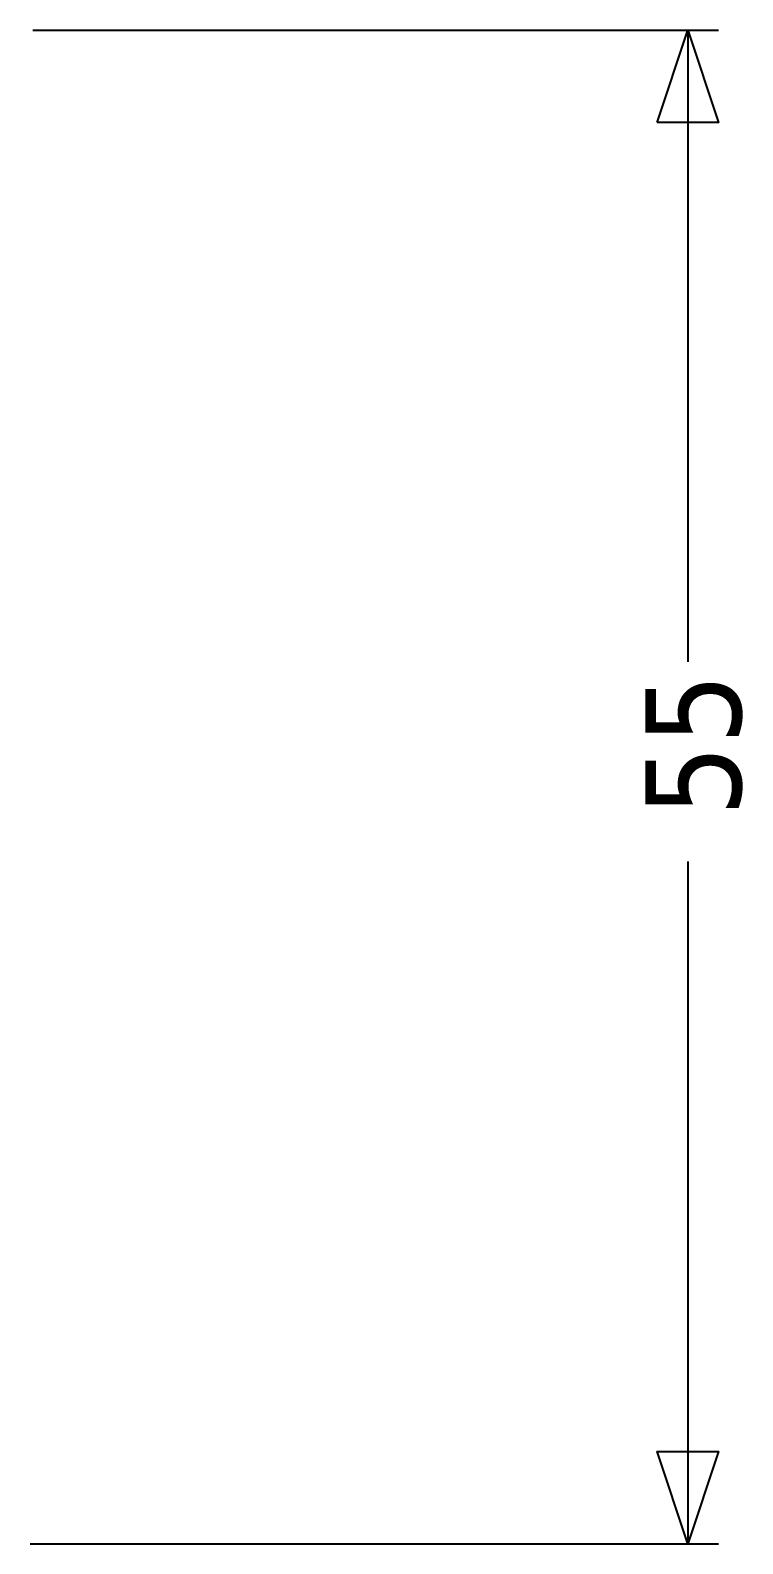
# Model space of a CAD drawing. Header units: inches. Extents: x 12 to 4609, y 5 to 3256.
# Drawn here: x 1691 to 1952, y 885 to 1440 of the extents above; entities that cross this region are included whole.
import ezdxf

# ---------------------------------------------------------------- set-up
doc = ezdxf.new("R2010")
doc.units = ezdxf.units.IN
doc.header["$MEASUREMENT"] = 0
doc.styles.add('Tahoma', font='tahoma.ttf')

msp = doc.modelspace()

# ---------------------------------------------------------------- linework, layer by layer
for p, q in [((1692.21, 1439.53), (1943.19, 1439.53)), ((1931.95, 1439.53), (1931.95, 1208.31)), ((1931.95, 1135.21), (1931.95, 885.36)), ((1691.26, 885.36), (1943.19, 885.36)), ((1692.21, 885.36), (1943.19, 885.36))]:
    msp.add_line(p, q)

# ---------------------------------------------------------------- texts
at = {"insert": (1952.02, 1151.62), "char_height": 35.009, "attachment_point": 7, "rotation": 90, "style": 'Tahoma'}
msp.add_mtext('55', dxfattribs=at)

# ---------------------------------------------------------------- meshes
mesh = msp.add_polyface()
corners = [(1920.7, 1405.79), (1931.95, 1439.53), (1943.19, 1405.79)]
mesh.append_faces([[corners[k] for k in face] for face in [(0, 1, 2)]])
mesh = msp.add_polyface()
corners = [(1931.95, 885.36), (1920.7, 919.09), (1943.19, 919.09)]
mesh.append_faces([[corners[k] for k in face] for face in [(0, 1, 2)]])

doc.saveas('drawing.dxf')
